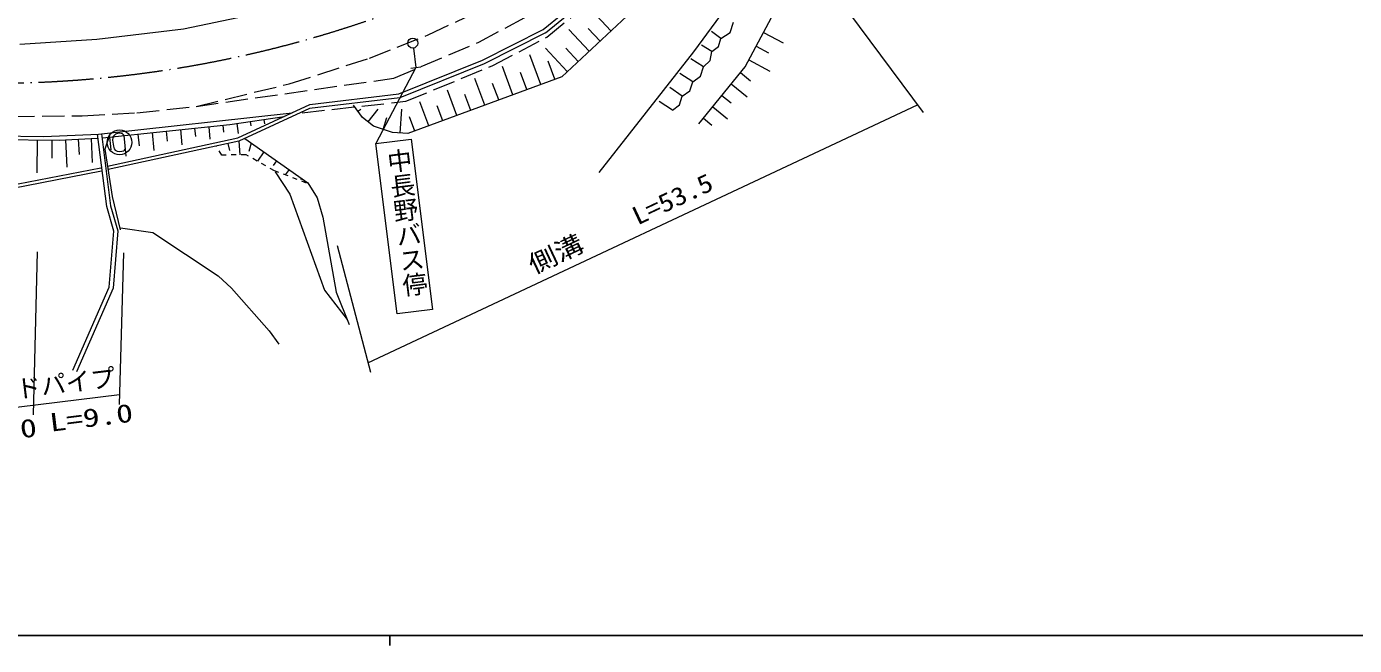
# Model space of a CAD drawing. Units: millimetres, scale not verified. Extents: x 40000 to 680000, y 20000 to 380000.
# Drawn here: x 231566 to 364793, y 204000 to 266086 of the extents above; entities that cross this region are included whole.
import ezdxf
from ezdxf.enums import TextEntityAlignment as Align

# ---------------------------------------------------------------- set-up
doc = ezdxf.new("R2010")
doc.units = ezdxf.units.MM
doc.header["$LTSCALE"] = 1000
for name, pattern in [('USER1', [3, 2.25, -0.75]), ('USER2', [1, 0.5, -0.5]), ('USER3', [7.000001, 5.508197, -0.688525, 0.114754, -0.688525])]:
    doc.linetypes.add(name, pattern=pattern)
for name, color, linetype, lineweight in [('M-TTL-BAND', 7, 'Continuous', 25), ('S-BGD', 1, 'Continuous', 13), ('S-BGD-HTXT', 6, 'Continuous', 13), ('S-BMK', 3, 'USER3', 13)]:
    doc.layers.add(name, color=color, linetype=linetype, lineweight=lineweight)
doc.styles.add('@ＭＳ ゴシック', font='')
doc.styles.add('ＭＳ ゴシック', font='')
doc.styles.get('@ＭＳ ゴシック').set_extended_font_data('@MS Gothic')
doc.styles.get('ＭＳ ゴシック').set_extended_font_data('MS Gothic')

# ---------------------------------------------------------------- blocks, each defined once
blk = doc.blocks.new('BUHIN53')
at = {"layer": 'S-BGD'}
blk.add_lwpolyline([(-799, -129), (-833, -253), (-818, -376), (-767, -503), (-677, -621), (-485, -771), (-309, -861), (-67, -876), (135, -812), (328, -646), (706, -163), (828, 74), (850, 255), (789, 470), (642, 648), (455, 795), (301, 892), (192, 905), (73, 895), (-10, 849)], dxfattribs=at)
blk.add_circle((0, 0), 1244, dxfattribs=at)

msp = doc.modelspace()

# ---------------------------------------------------------------- linework, layer by layer
at = {"layer": 'M-TTL-BAND'}
for p, q in [((40000, 205000), (579000, 205000)), ((268000, 205000), (268000, 204000))]:
    msp.add_line(p, q, dxfattribs=at)
at = {"layer": 'S-BGD'}
for p, q in [((283403, 265791), (303302, 282065)), ((283623, 265454), (303567, 281766)), ((302817, 277405), (285264, 261056)), ((298518, 263547), (308366, 277000)), ((303659, 262046), (308103, 270347)), ((247328, 265862), (253559, 267175)), ((290200, 265654), (288297, 267698)), ((302145, 265506), (302502, 266543)), ((238612, 264833), (247328, 265862)), ((277323, 262705), (283403, 265791)), ((283623, 265454), (277489, 262340)), ((288006, 263610), (285987, 265778)), ((289103, 264632), (287926, 265896)), ((301237, 264891), (300280, 265603)), ((301237, 264891), (302145, 265506)), ((305511, 265505), (307485, 264448)), ((230903, 264307), (238612, 264833)), ((270376, 263927), (270615, 261969)), ((285812, 261567), (283633, 263906)), ((286909, 262589), (285663, 263927)), ((300326, 263587), (299278, 264221)), ((300326, 263587), (300998, 264087)), ((300998, 264087), (301237, 264891)), ((304770, 264122), (305995, 263466)), ((268931, 259334), (277323, 262705)), ((283157, 260277), (282062, 263238)), ((284561, 260796), (283889, 262613)), ((289013, 251432), (298518, 263547)), ((299474, 262047), (298207, 262852)), ((299474, 262047), (300157, 262675)), ((300157, 262675), (300326, 263587)), ((304029, 262738), (306138, 261609)), ((270615, 261969), (266600, 254358)), ((277489, 262340), (269031, 258944)), ((280348, 259238), (279303, 262065)), ((281752, 259757), (281110, 261494)), ((298405, 260541), (297106, 261370)), ((299012, 256320), (303659, 262046)), ((299191, 261116), (299474, 262047)), ((303194, 261474), (304200, 260658)), ((285264, 261056), (269815, 255343)), ((277539, 258199), (276543, 260892)), ((278944, 258719), (278331, 260375)), ((297328, 259095), (296118, 259958)), ((298107, 259639), (298405, 260541)), ((298405, 260541), (299191, 261116)), ((302265, 260328), (303877, 259020)), ((269031, 258944), (259949, 257853)), ((260000, 258262), (268931, 259334)), ((271921, 256122), (271025, 258547)), ((274730, 257160), (273784, 259719)), ((276135, 257680), (275552, 259255)), ((296368, 257694), (295034, 258572)), ((297081, 258235), (297328, 259095)), ((297328, 259095), (298107, 259639)), ((301335, 259183), (302265, 258429)), ((238779, 255289), (258212, 257437)), ((252753, 254919), (260000, 258262)), ((259949, 257853), (252864, 254585)), ((265273, 256961), (264363, 258213)), ((264818, 257587), (265118, 257805)), ((265832, 256524), (266830, 257799)), ((269050, 255401), (269232, 257785)), ((273326, 256641), (272773, 258136)), ((296368, 257694), (297081, 258235)), ((300406, 258038), (301892, 256832)), ((239181, 254932), (251969, 256259)), ((248417, 255891), (248504, 255051)), ((249838, 256038), (249969, 254774)), ((251259, 256185), (251329, 255508)), ((251969, 256259), (257414, 257078)), ((252650, 256362), (252803, 255343)), ((254011, 256566), (254078, 256120)), ((255372, 256771), (255439, 256325)), ((256733, 256976), (256747, 256887)), ((266390, 256087), (265273, 256961)), ((268285, 255459), (266390, 256087)), ((267338, 255773), (267727, 256949)), ((270517, 255602), (269994, 257017)), ((299477, 256892), (300330, 256200)), ((224599, 254784), (234834, 254701)), ((225131, 255188), (233296, 255067)), ((232640, 254718), (232614, 251411)), ((233296, 255067), (238779, 255289)), ((234103, 254707), (234088, 252892)), ((234834, 254701), (238681, 254899)), ((235475, 254734), (235618, 251966)), ((236757, 254800), (236838, 253241)), ((238039, 254866), (238165, 252438)), ((239606, 248026), (238686, 255279)), ((239084, 255323), (239999, 248108)), ((239944, 255361), (239422, 253792)), ((239692, 252088), (252753, 254919)), ((252864, 254585), (239767, 251746)), ((239892, 255006), (240026, 253714)), ((241313, 255153), (241528, 253079)), ((242734, 255301), (242854, 254137)), ((244155, 255448), (244342, 253644)), ((245575, 255596), (245679, 254594)), ((246996, 255743), (247156, 254209)), ((252864, 254585), (252977, 253218)), ((253482, 254840), (259792, 250422)), ((266600, 254358), (270155, 254806)), ((269815, 255343), (268285, 255459)), ((270155, 254806), (272310, 237701)), ((239422, 253792), (240159, 249050)), ((251770, 254347), (251919, 253660)), ((254113, 254398), (253862, 253544)), ((255375, 253514), (254721, 252580)), ((268755, 237253), (266600, 254358)), ((227060, 249582), (239021, 251930)), ((256637, 252631), (256298, 252147)), ((239088, 251586), (227085, 249230)), ((256493, 251517), (257993, 249284)), ((257899, 251747), (257519, 251205)), ((259161, 250864), (259066, 250728)), ((257993, 249284), (261466, 239648)), ((259792, 250422), (260733, 248906)), ((240325, 245566), (239606, 248026)), ((239999, 248108), (240730, 245607)), ((240159, 249050), (240964, 245702)), ((260733, 248906), (261288, 246953)), ((261288, 246953), (262641, 239434)), ((239870, 239937), (240325, 245566)), ((240730, 245607), (240263, 239838)), ((240979, 245902), (244245, 245429)), ((244245, 245429), (250796, 241079)), ((236202, 231600), (239870, 239937)), ((240263, 239838), (236568, 231439)), ((250796, 241079), (252133, 239856)), ((252133, 239856), (255905, 235563)), ((261466, 239648), (263725, 236715)), ((262641, 239434), (263948, 236188)), ((272310, 237701), (268755, 237253)), ((255905, 235563), (256861, 234214))]:
    msp.add_line(p, q, dxfattribs=at)
at = {"layer": 'S-BGD', "linetype": 'USER1'}
for p, q in [((283776, 265034), (304342, 281990)), ((271875, 265249), (279534, 268871)), ((276930, 264525), (282785, 267629)), ((265971, 262924), (271875, 265249)), ((268411, 260910), (276930, 264525)), ((278337, 262169), (283776, 265034)), ((257925, 260337), (265971, 262924)), ((269632, 258596), (278337, 262169)), ((248578, 258080), (268411, 260910)), ((248578, 258080), (257925, 260337)), ((259225, 257439), (269632, 258596)), ((230123, 257061), (237158, 257135)), ((237158, 257135), (242646, 257431)), ((242646, 257431), (248578, 258080))]:
    msp.add_line(p, q, dxfattribs=at)
at = {"layer": 'S-BGD', "linetype": 'USER2'}
for p, q in [((251175, 253197), (250601, 254090)), ((253594, 253211), (251175, 253197)), ((256448, 251613), (253594, 253211)), ((259667, 250385), (256448, 251613))]:
    msp.add_line(p, q, dxfattribs=at)
at = {"layer": 'S-BGD'}
msp.add_circle((270316, 264426), 502, dxfattribs=at)
at = {"layer": 'S-BGD-HTXT'}
for p, q in [((311696, 270702), (321531, 257455)), ((270109, 261908), (271114, 262030)), ((265820, 232361), (320954, 258231)), ((262720, 244107), (266066, 231429)), ((232637, 243474), (232242, 227131)), ((241284, 243376), (240874, 228184)), ((224871, 227224), (240901, 229180))]:
    msp.add_line(p, q, dxfattribs=at)
at = {"layer": 'S-BMK'}
msp.add_arc((227979, 377186), 116787, 258.61687, 290.31396, dxfattribs=at)

# ---------------------------------------------------------------- block references
at = {"rotation": 225}
msp.add_blockref('BUHIN53', (240893, 254468), dxfattribs=at)

# ---------------------------------------------------------------- texts
at = {"layer": 'S-BGD', "style": '@ＭＳ ゴシック'}
msp.add_text('中長野バス停', height=1833, rotation=277, dxfattribs=at).set_placement((267362, 253702), align=Align.BOTTOM_LEFT)
at = {"layer": 'S-BGD-HTXT', "style": 'ＭＳ ゴシック'}
for s, rotation, width, p in [('側溝\u3000\u3000L=53.5', 25.2, 1.15, (282692, 240728)), ('L=9.0', 7, 1.35, (234050, 224893)), ('L=6.0', 7, 1.35, (224407, 223420))]:
    msp.add_text(s, height=1833, rotation=rotation, dxfattribs=dict(at, width=width)).set_placement(p, align=Align.BOTTOM_LEFT)
msp.add_text('ガードパイプ', height=1833, rotation=7, dxfattribs=at).set_placement((225747, 227639), align=Align.BOTTOM_LEFT)

doc.saveas('drawing.dxf')
